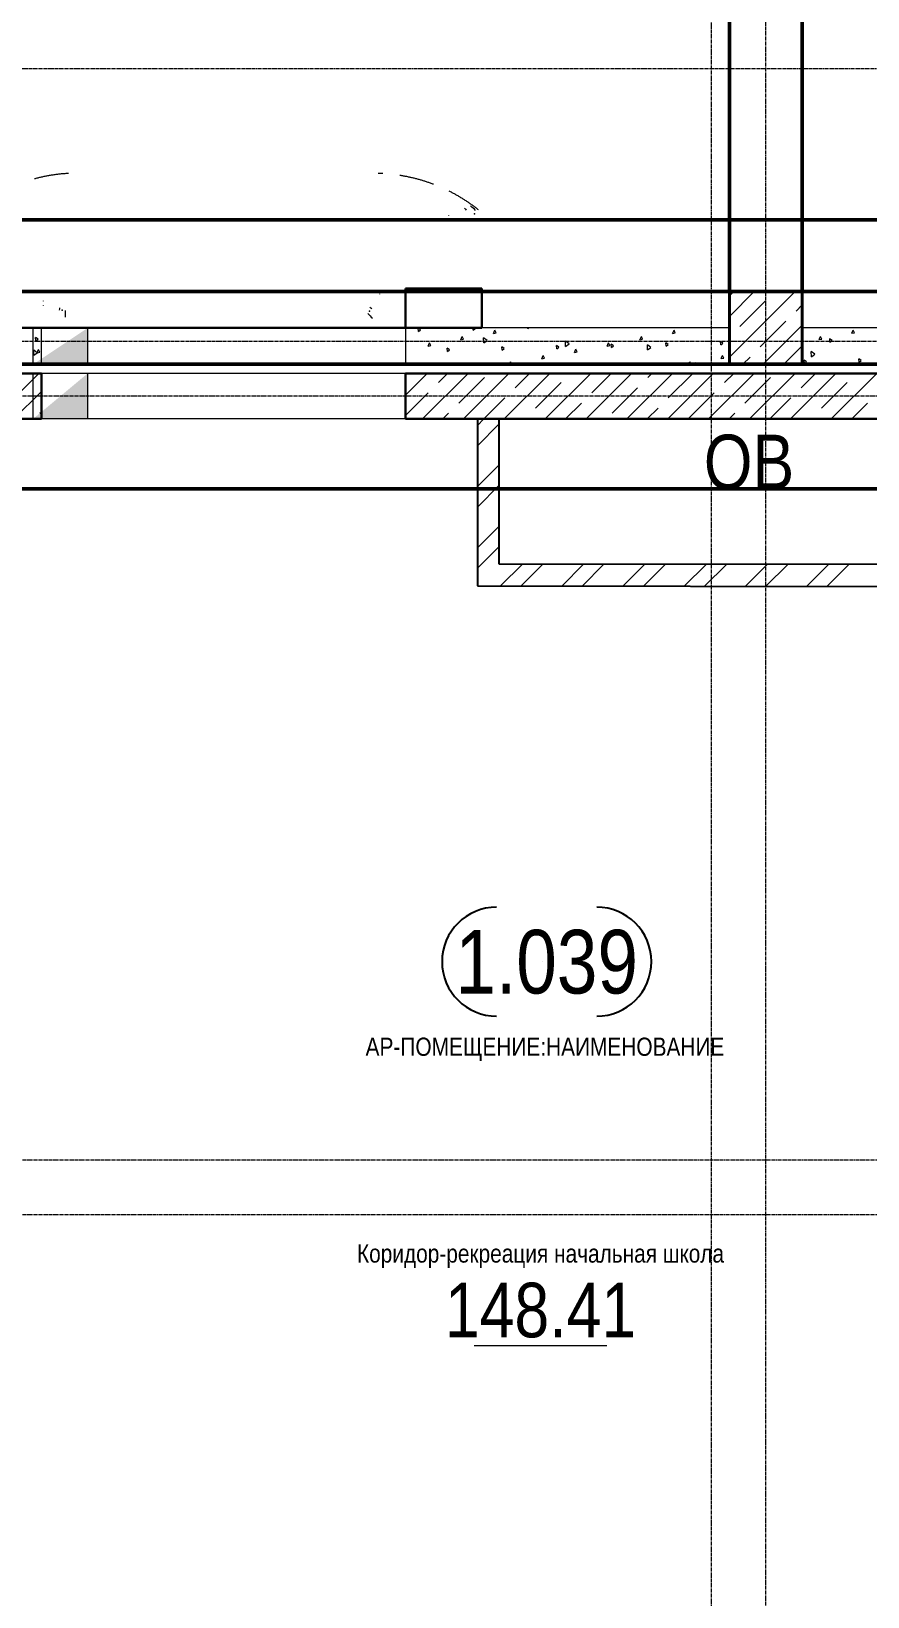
# Model space of a CAD drawing. Header units: millimetres. Extents: x -24360 to 609566, y -391049 to 148426.
# Drawn here: x 14265 to 18859, y 61800 to 70406 of the extents above; entities that cross this region are included whole.
import ezdxf
from ezdxf.enums import TextEntityAlignment as Align

# ---------------------------------------------------------------- set-up
doc = ezdxf.new("R2010")
doc.units = ezdxf.units.MM
for name, pattern in [('CENTER2', [28.575, 19.05, -3.175, 3.175, -3.175]), ('DASHED', [19.05, 12.7, -6.35]), ('HIDDEN2', [4.7625, 3.175, -1.5875])]:
    doc.linetypes.add(name, pattern=pattern)
doc.layers.get('Defpoints').update_dxf_attribs({"color": 140})
for name, color, linetype, lineweight, true_color in [('A-AREA', 7, 'Continuous', 15, 0x7f7f7f), ('АР_Оси_РД_100', 7, 'Continuous', 0, 0x525252), ('МАГНИТЫ', 7, 'Continuous', 0, 0xd100d1), ('РД_Витраж_вн', 7, 'Continuous', 25, 0x148aff), ('РД_Оси_100', 7, 'Continuous', 0, 0x525252)]:
    doc.layers.add(name, color=color, linetype=linetype, lineweight=lineweight, true_color=true_color)
for name, color, linetype, lineweight in [('A-Wall-Open', 8, 'Continuous', 0), ('АР_Двери_внутренние_антипаника', 7, 'Continuous', 0), ('АР_Колонны', 70, 'Continuous', 30), ('АР_площадь пом', 5, 'Continuous', 5), ('АР_Стены ЖБ', 7, 'Continuous', 30), ('АР_Стены кирпич', 32, 'Continuous', 25), ('АР_Стены ПЕНОблок', 52, 'Continuous', 20), ('АР_Штриховка', 8, 'Continuous', 0), ('ОВ_Шахты', 1, 'Continuous', 5), ('СС_Отверстия', 72, 'Continuous', 9)]:
    doc.layers.add(name, color=color, linetype=linetype, lineweight=lineweight)
for name, color, linetype, lineweight, plot in [('КР_Балки-0.5', 60, 'Continuous', 50, False), ('РД_Проем', 230, 'Continuous', 0, False), ('РД_проем_инж перемыч_подсчет', 50, 'Continuous', 30, False)]:
    doc.layers.add(name, color=color, linetype=linetype, lineweight=lineweight, plot=plot)
doc.styles.add('style1', font='ARIALN.TTF')

# ---------------------------------------------------------------- blocks, each defined once
blk = doc.blocks.new('СОШ_2200_АР_ОСИ_М100_28.05.24')
at = {"layer": 'АР_Оси_РД_100', "linetype": 'CENTER2'}
for points in [[(17850, 139938.679), (18000, 139538.679), (18000, -6194.092)], [(18300, -6196.31), (18300, 139538.679), (18450, 139938.679)], [(119910, 70200), (-5954.958, 70200)], [(95715.503, 68700), (-5454.958, 68700), (-5954.958, 68850)], [(78274.959, 68400), (-5454.958, 68400), (-5954.958, 68250)], [(29555, 64200), (-5454.958, 64200), (-5954.958, 64350)], [(29555, 63900), (-5454.958, 63900), (-5954.958, 63750)]]:
    blk.add_lwpolyline(points, dxfattribs=at)
blk = doc.blocks.new('MOK-МаркаПомещения1')
at = {"layer": 'A-AREA', "color": 0}
blk.add_line((-3.651, -1.944), (3.649, -1.944), dxfattribs=at)
at = {"layer": 'A-AREA', "color": 0, "style": 'style1'}
blk.add_attdef('АР-ПОМЕЩЕНИЕ:ПЛОЩАДЬ', text='', height=3, dxfattribs=at).set_placement((0, 0), align=Align.MIDDLE)

msp = doc.modelspace()

# ---------------------------------------------------------------- hatches: boundary and pattern name
at = {"layer": 'СС_Отверстия', "linetype": 'Continuous', "lineweight": 5, "true_color": 0x000000}
for points in [[(14575, 68575.008), (14575, 68775.008), (14425, 68675.008)], [(14275, 68575.008), (14575, 68575.008), (14425, 68675.008)], [(14575, 68275), (14575, 68525), (14425, 68400)], [(14275, 68275), (14575, 68275), (14425, 68400)]]:
    msp.add_hatch(color=18, dxfattribs=at).paths.add_polyline_path(points, flags=0)

# ---------------------------------------------------------------- linework, layer by layer
at = {"color": 2, "lineweight": 50}
for points in [[(27133, 71160), (27133, 69369), (13403, 69369), (13403, 88961)], [(8308, 63335), (13325, 63335), (13325, 67891), (19479, 67891), (19479, 61626), (11841, 61626), (11841, 39235), (8263, 39235), (8308, 63335)]]:
    msp.add_lwpolyline(points, dxfattribs=at)
at = {"color": 18, "true_color": 0x000000}
for centre, radius, start, end in [((16820.926, 65291.034), 300, 90, 270), ((17370.926, 65291.034), 300, 270, 90), ((16720.926, 65291.034), 350, 0, 0.0009527)]:
    msp.add_arc(centre, radius, start, end, dxfattribs=at)
at = {"layer": 'A-Wall-Open', "color": 18, "linetype": 'Continuous', "lineweight": 0, "true_color": 0x000000}
for p, q in [((16320, 68525), (14320, 68525)), ((16320, 68275), (14320, 68275))]:
    msp.add_line(p, q, dxfattribs=at)
at = {"layer": 'АР_Двери_внутренние_антипаника', "color": 18, "linetype": 'DASHED', "lineweight": 0, "ltscale": 15, "true_color": 0x000000}
for centre, radius, start, end in [((14519.317, 68719.92), 905.738, 93.1212822, 173.1690317), ((16145.158, 68697.476), 927.171, 51.5883643, 88.4646749)]:
    msp.add_arc(centre, radius, start, end, dxfattribs=at)
at = {"layer": 'АР_Двери_внутренние_антипаника', "color": 18, "linetype": 'Continuous', "true_color": 0x000000}
for centre, radius, start, end in [((16557.015, 69392.79), 1, 136.2899072, 226.2899072), ((16574.701, 69375.883), 1, 226.2899072, 316.2899072), ((17385.885, 70103.787), 1000, 222.1683272, 222.9816672), ((16026.759, 68686.816), 1000, 47.2522172, 49.3680372), ((16160.376, 68977.877), 1, 46.2899072, 136.2899072), ((16178.061, 68960.97), 1, 316.2899072, 46.2899072), ((14330.187, 68922.149), 1, 90, 180), ((14330.187, 68897.683), 1, 180, 270), ((15416.885, 68814.31), 1000, 175.87842, 176.69176), ((13453.464, 68817.608), 1000, 0.96231, 3.07813), ((16841.767, 69539.372), 1000, 223.2117772, 225.3275972), ((15487.408, 68117.844), 1000, 49.5981472, 50.4114872)]:
    msp.add_arc(centre, radius, start, end, dxfattribs=at)
for p in [(16699.789, 69401.563), (14435.187, 68872.957), (16123.378, 68867.986)]:
    msp.add_point(p, dxfattribs=at)
at = {"layer": 'АР_Колонны', "color": 18, "linetype": 'HIDDEN2', "lineweight": 25, "true_color": 0x000000}
for p, q in [((18100, 68975), (18500, 68975)), ((18100, 68575), (18100, 68975)), ((18500, 68975), (18500, 68575)), ((18500, 68575), (18100, 68575))]:
    msp.add_line(p, q, dxfattribs=at)
at = {"layer": 'АР_Колонны', "color": 18, "linetype": 'Continuous', "lineweight": 30, "true_color": 0x000000}
for p, q in [((18500, 68975), (18100, 68975)), ((18100, 68975), (18100, 68575)), ((18500, 68575), (18500, 68975)), ((18100, 68575), (18500, 68575))]:
    msp.add_line(p, q, dxfattribs=at)
at = {"layer": 'АР_Стены ЖБ', "color": 18, "linetype": 'Continuous', "lineweight": 40, "true_color": 0x000000}
for p, q in [((18500, 68975), (18100, 68975)), ((18100, 68975), (18100, 68575)), ((18500, 68575), (18500, 68975)), ((18100, 68575), (18500, 68575))]:
    msp.add_line(p, q, dxfattribs=at)
at = {"layer": 'АР_Стены ЖБ', "color": 18, "linetype": 'Continuous', "lineweight": 30, "true_color": 0x000000}
for p, q in [((14320, 68525), (12775, 68525)), ((14320, 68275), (14320, 68525)), ((20000, 68525), (16320, 68525)), ((16320, 68525), (16320, 68275)), ((13025, 68275), (14320, 68275)), ((16320, 68275), (20000, 68275))]:
    msp.add_line(p, q, dxfattribs=at)
at = {"layer": 'АР_Стены ЖБ', "color": 18, "linetype": 'Continuous', "lineweight": 15, "true_color": 0x000000}
msp.add_line((14275, 68275), (14275, 68525), dxfattribs=at)
at = {"layer": 'АР_Стены кирпич', "color": 18, "linetype": 'Continuous', "lineweight": 25, "true_color": 0x000000}
for p, q in [((16835, 68275), (16715, 68275)), ((16715, 68275), (16715, 67356.354)), ((16835, 67476.231), (16835, 68275)), ((20000, 67473), (16835, 67476.231)), ((16715, 67356.354), (19999.877, 67353))]:
    msp.add_line(p, q, dxfattribs=at)
at = {"layer": 'АР_Стены ПЕНОблок', "color": 18, "linetype": 'Continuous', "lineweight": 20, "true_color": 0x000000}
for p, q in [((14320, 68775.008), (13500, 68775.008)), ((14320, 68575.008), (14320, 68775.008)), ((18100, 68775.008), (16320, 68775.008)), ((16320, 68775.008), (16320, 68575.008)), ((18100, 68575.008), (18100, 68775.008)), ((20000, 68775), (18500, 68775)), ((18500, 68775), (18500, 68575)), ((13500, 68575.008), (14320, 68575.008)), ((16320, 68575.008), (18100, 68575.008)), ((18500, 68575), (20000, 68575))]:
    msp.add_line(p, q, dxfattribs=at)
at = {"layer": 'АР_Штриховка', "color": 18, "linetype": 'Continuous', "lineweight": 5, "true_color": 0x000000}
for p, q in [((18100, 68838.447), (18236.553, 68975)), ((18100, 68613.941), (18461.059, 68975)), ((18100, 68950.7), (18124.3, 68975)), ((18156.955, 68783.149), (18297.272, 68923.466)), ((18465.652, 68867.339), (18500, 68901.687)), ((18269.209, 68670.896), (18409.525, 68811.213)), ((18285.566, 68575), (18500, 68789.434)), ((18100, 68726.194), (18100.829, 68727.023)), ((18397.819, 68575), (18500, 68677.181)), ((18173.313, 68575), (18213.082, 68614.769)), ((14200.03, 68418.326), (14306.704, 68525)), ((16320, 68405.486), (16439.514, 68525)), ((16320, 68517.739), (16327.261, 68525)), ((16414.021, 68275), (16664.021, 68525)), ((16501.221, 68474.453), (16551.768, 68525)), ((16613.474, 68362.2), (16753.79, 68502.516)), ((16638.527, 68275), (16888.527, 68525)), ((16863.034, 68275), (17113.034, 68525)), ((16922.17, 68446.39), (17000.781, 68525)), ((17087.54, 68275), (17337.54, 68525)), ((17312.047, 68275), (17562.047, 68525)), ((17343.12, 68418.326), (17449.793, 68525)), ((17536.553, 68275), (17786.553, 68525)), ((17651.816, 68502.516), (17674.3, 68525)), ((17761.059, 68275), (18011.059, 68525)), ((17764.069, 68390.263), (17898.806, 68525)), ((17985.566, 68275), (18235.566, 68525)), ((18072.765, 68474.453), (18123.313, 68525)), ((18185.019, 68362.2), (18325.335, 68502.516)), ((18210.072, 68275), (18460.072, 68525)), ((18434.579, 68275), (18684.579, 68525)), ((18493.715, 68446.39), (18572.325, 68525)), ((18659.085, 68275), (18909.085, 68525)), ((14168.957, 68275), (14320, 68426.043)), ((16320, 68293.232), (16445.094, 68418.326)), ((17034.423, 68334.136), (17174.74, 68474.453)), ((17455.373, 68306.073), (17595.689, 68446.39)), ((17876.322, 68278.01), (18016.639, 68418.326)), ((18605.968, 68334.136), (18746.285, 68474.453)), ((16750.781, 68275), (16866.044, 68390.263)), ((17199.793, 68275), (17286.993, 68362.2)), ((17648.806, 68275), (17707.943, 68334.136)), ((18322.325, 68275), (18437.588, 68390.263)), ((18771.338, 68275), (18858.538, 68362.2)), ((14312.283, 68306.073), (14320, 68313.79)), ((16526.274, 68275), (16557.347, 68306.073)), ((16975.287, 68275), (16978.297, 68278.01)), ((18097.819, 68275), (18128.892, 68306.073)), ((18546.832, 68275), (18549.842, 68278.01))]:
    msp.add_line(p, q, dxfattribs=at)
at = {"layer": 'АР_Штриховка', "color": 18, "linetype": 'Continuous', "lineweight": 0, "true_color": 0x000000}
for p, q in [((16402.876, 68764.452), (16389.541, 68773.634)), ((16391.247, 68754.728), (16389.587, 68773.705)), ((16391.249, 68754.726), (16402.924, 68764.522)), ((16691.36, 68762.104), (16690.232, 68775.008)), ((16691.362, 68762.102), (16703.037, 68771.898)), ((16702.988, 68771.828), (16698.371, 68775.008)), ((16803.48, 68744.625), (16811.229, 68762.028)), ((16818.461, 68747.483), (16811.249, 68761.978)), ((16991.473, 68769.481), (16990.99, 68775.008)), ((16991.475, 68769.479), (16998.064, 68775.008)), ((17787.62, 68745.16), (17795.369, 68762.563)), ((17802.6, 68748.017), (17795.389, 68762.512)), ((18771.76, 68745.694), (18779.508, 68763.097)), ((18786.74, 68748.552), (18779.528, 68763.047)), ((14302.089, 68712.822), (14288.754, 68722.004)), ((14290.456, 68703.091), (14288.795, 68722.069)), ((14290.457, 68703.089), (14302.132, 68712.885)), ((16444.44, 68674.835), (16452.189, 68692.238)), ((16444.46, 68674.784), (16459.42, 68677.692)), ((16459.421, 68677.692), (16452.209, 68692.188)), ((16623.96, 68709.73), (16631.709, 68727.133)), ((16623.98, 68709.679), (16638.94, 68712.587)), ((16638.941, 68712.588), (16631.729, 68727.083)), ((16768.717, 68705.567), (16749.676, 68720.639)), ((16750.277, 68692.083), (16749.686, 68720.652)), ((16750.25, 68692.093), (16768.701, 68705.589)), ((16803.5, 68744.574), (16818.46, 68747.482)), ((17163.119, 68669.027), (17149.784, 68678.208)), ((17151.492, 68659.304), (17149.832, 68678.282)), ((17218.624, 68686.646), (17199.583, 68701.719)), ((17200.184, 68673.163), (17199.593, 68701.732)), ((17200.157, 68673.173), (17218.608, 68686.669)), ((17428.58, 68675.369), (17436.329, 68692.773)), ((17428.599, 68675.318), (17443.559, 68678.226)), ((17443.56, 68678.227), (17436.349, 68692.722)), ((17463.231, 68676.402), (17449.897, 68685.584)), ((17451.605, 68666.681), (17449.945, 68685.659)), ((17451.607, 68666.679), (17463.281, 68676.475)), ((17608.1, 68710.265), (17615.849, 68727.668)), ((17608.119, 68710.214), (17623.079, 68713.121)), ((17623.08, 68713.122), (17615.869, 68727.617)), ((17668.531, 68667.726), (17649.49, 68682.799)), ((17650.091, 68654.243), (17649.5, 68682.812)), ((17763.344, 68683.778), (17750.009, 68692.959)), ((17751.718, 68674.058), (17750.058, 68693.035)), ((17751.72, 68674.055), (17763.395, 68683.852)), ((17787.639, 68745.109), (17802.599, 68748.017)), ((18063.456, 68691.154), (18050.122, 68700.335)), ((18051.831, 68681.434), (18050.171, 68700.412)), ((18051.833, 68681.432), (18063.508, 68691.228)), ((18592.24, 68710.799), (18599.988, 68728.202)), ((18592.259, 68710.748), (18607.219, 68713.656)), ((18607.22, 68713.657), (18600.008, 68728.152)), ((18663.681, 68705.905), (18650.347, 68715.087)), ((18652.057, 68696.188), (18650.397, 68715.165)), ((18652.059, 68696.185), (18663.734, 68705.982)), ((18771.779, 68745.643), (18786.739, 68748.551)), ((14297.773, 68638.215), (14278.732, 68653.287)), ((14279.331, 68624.729), (14278.74, 68653.298)), ((14279.308, 68624.738), (14297.759, 68638.234)), ((14296.641, 68638.871), (14304.389, 68656.274)), ((14296.66, 68638.82), (14311.62, 68641.728)), ((14311.621, 68641.728), (14304.409, 68656.223)), ((16562.894, 68654.275), (16549.559, 68663.457)), ((16551.266, 68644.551), (16549.605, 68663.529)), ((16551.268, 68644.549), (16562.942, 68654.345)), ((16863.007, 68661.651), (16849.672, 68670.832)), ((16851.379, 68651.928), (16849.719, 68670.905)), ((16851.381, 68651.926), (16863.055, 68661.722)), ((16891.945, 68575.008), (16897.769, 68588.087)), ((16904.271, 68575.008), (16897.789, 68588.037)), ((17069.54, 68605.579), (17077.289, 68622.982)), ((17069.559, 68605.528), (17084.519, 68608.436)), ((17084.52, 68608.437), (17077.309, 68622.932)), ((17151.494, 68659.302), (17163.168, 68669.098)), ((17249.06, 68640.474), (17256.809, 68657.877)), ((17249.079, 68640.423), (17264.039, 68643.331)), ((17264.04, 68643.332), (17256.829, 68657.827)), ((17650.063, 68654.253), (17668.514, 68667.749)), ((17875.847, 68575.008), (17881.909, 68588.621)), ((17888.677, 68575.008), (17881.928, 68588.571)), ((18053.68, 68606.114), (18061.428, 68623.517)), ((18053.699, 68606.063), (18068.659, 68608.971)), ((18068.66, 68608.971), (18061.448, 68623.466)), ((18100, 68663.401), (18099.397, 68663.879)), ((18099.998, 68635.323), (18099.407, 68663.892)), ((18099.97, 68635.334), (18100, 68635.356)), ((18523.587, 68588.352), (18510.252, 68597.534)), ((18511.963, 68578.634), (18510.302, 68597.612)), ((18511.965, 68578.632), (18523.639, 68588.428)), ((18568.345, 68629.885), (18549.303, 68644.958)), ((18549.905, 68616.403), (18549.315, 68644.972)), ((18549.876, 68616.414), (18568.327, 68629.91)), ((18823.699, 68595.728), (18810.365, 68604.909)), ((18812.076, 68586.011), (18810.416, 68604.988)), ((18812.078, 68586.009), (18823.752, 68595.805)), ((17610.494, 68575.008), (17609.915, 68575.407)), ((17610.005, 68575.008), (17609.963, 68575.482)), ((17921.319, 68575.008), (17910.027, 68582.782)), ((17910.763, 68575.008), (17910.076, 68582.858)), ((16715, 68239.219), (16750.781, 68275)), ((16715, 68126.966), (16835, 68246.966)), ((16715, 67902.46), (16835, 68022.46)), ((16715, 67790.207), (16835, 67910.207)), ((16715, 67565.7), (16835, 67685.7)), ((16715, 67453.447), (16835, 67573.447)), ((16842.283, 67356.224), (16962.161, 67476.101)), ((16954.422, 67356.109), (17074.3, 67475.987)), ((17178.699, 67355.88), (17298.577, 67475.758)), ((17290.838, 67355.766), (17410.716, 67475.643)), ((17515.115, 67355.537), (17634.993, 67475.415)), ((17627.254, 67355.422), (17747.132, 67475.3)), ((17851.532, 67355.193), (17971.409, 67475.071)), ((17963.67, 67355.079), (18083.548, 67474.957)), ((18187.948, 67354.85), (18307.825, 67474.728)), ((18300.086, 67354.735), (18419.964, 67474.613)), ((18524.364, 67354.506), (18644.241, 67474.384)), ((18636.503, 67354.392), (18756.38, 67474.27))]:
    msp.add_line(p, q, dxfattribs=at)
at = {"layer": 'КР_Балки-0.5', "color": 18, "ltscale": 200, "true_color": 0x000000}
for p, q in [((18100, 68975), (18100, 87000)), ((18500, 87000), (18500, 68975)), ((12725.048, 68975.008), (27400, 68975)), ((12725.048, 68975.008), (27400, 68975)), ((18500, 68975), (18100, 68975)), ((18500, 68975), (18100, 68975)), ((27400, 68575), (12725.048, 68575.008)), ((27400, 68575), (12725.048, 68575.008))]:
    msp.add_line(p, q, dxfattribs=at)
at = {"layer": 'МАГНИТЫ', "color": 18, "lineweight": 30, "true_color": 0x000000}
for p, q in [((16320, 68775.008), (16320, 68991.68)), ((16320, 68991.68), (16739.674, 68991.68)), ((16739.674, 68991.68), (16739.674, 68775.008)), ((16739.674, 68775.008), (16320, 68775.008))]:
    msp.add_line(p, q, dxfattribs=at)
at = {"layer": 'РД_Витраж_вн', "color": 18, "linetype": 'Continuous', "lineweight": 25, "true_color": 0x000000}
for p, q in [((16320, 68775.008), (14320, 68775.008)), ((16320, 68575.008), (14320, 68575.008))]:
    msp.add_line(p, q, dxfattribs=at)
at = {"layer": 'РД_Проем', "color": 18, "linetype": 'Continuous', "lineweight": 0, "true_color": 0x000000}
for p, q in [((16320, 68775.008), (14320, 68775.008)), ((16320, 68575.008), (14320, 68575.008))]:
    msp.add_line(p, q, dxfattribs=at)
at = {"layer": 'РД_проем_инж перемыч_подсчет', "color": 18, "linetype": 'Continuous', "lineweight": 30, "true_color": 0x000000}
for p, q in [((16519.89, 68775.008), (14119.89, 68775.008)), ((16519.89, 68575.008), (14119.89, 68575.008))]:
    msp.add_line(p, q, dxfattribs=at)
at = {"layer": 'СС_Отверстия', "color": 18, "linetype": 'Continuous', "lineweight": 9, "true_color": 0x000000}
for p, q in [((14575, 68775.008), (14275, 68775.008)), ((14275, 68575.008), (14275, 68775.008)), ((14575, 68575.008), (14575, 68775.008)), ((14575, 68575.008), (14275, 68575.008)), ((14575, 68525), (14275, 68525)), ((14275, 68275), (14275, 68525)), ((14575, 68275), (14575, 68525)), ((14575, 68275), (14275, 68275))]:
    msp.add_line(p, q, dxfattribs=at)

# ---------------------------------------------------------------- block references
at = {"layer": 'АР_площадь пом', "color": 18, "linetype": 'Continuous', "lineweight": 5, "true_color": 0x000000}
ref = msp.add_blockref('MOK-МаркаПомещения1', (17062.049, 63375.991), dxfattribs=dict(at, xscale=100, yscale=100, zscale=100))
ref.add_attrib('АР-ПОМЕЩЕНИЕ:НАИМЕНОВАНИЕ', 'Коридор-рекреация начальная школа', dxfattribs={"layer": 'Defpoints', "height": 100, "style": 'style1'}).set_placement((17062.049, 63671.554), align=Align.MIDDLE)
ref.add_attrib('АР-ПОМЕЩЕНИЕ:ПЛОЩАДЬ', '148.41', dxfattribs={"layer": 'A-AREA', "color": 0, "height": 300, "style": 'style1'}).set_placement((17062.049, 63375.991), align=Align.MIDDLE)
at = {"layer": 'РД_Оси_100'}
msp.add_blockref('СОШ_2200_АР_ОСИ_М100_28.05.24', (0, 0), dxfattribs=at)

# ---------------------------------------------------------------- texts
at = {"color": 18, "true_color": 0x000000, "style": 'style1'}
msp.add_attdef('1.039', text='1.039', height=350, dxfattribs=at).set_placement((17095.926, 65291.034), align=Align.MIDDLE)
at = {"layer": 'Defpoints', "color": 18, "true_color": 0x000000, "style": 'style1'}
msp.add_attdef('АР-ПОМЕЩЕНИЕ:НАИМЕНОВАНИЕ', text='--', height=100, dxfattribs=at).set_placement((17086.511, 64809.641), align=Align.MIDDLE)
at = {"layer": 'ОВ_Шахты', "color": 18, "lineweight": 50, "true_color": 0x000000, "style": 'style1'}
msp.add_text('ОВ', height=300, dxfattribs=at).set_placement((17959.025, 67888.111))

doc.saveas('drawing.dxf')
